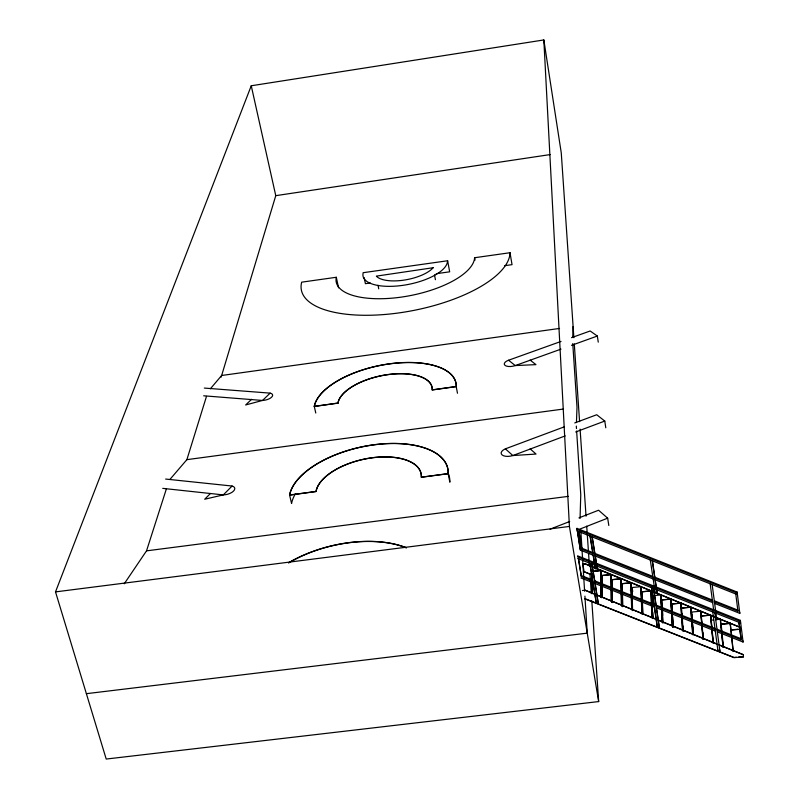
<?xml version="1.0" encoding="UTF-8"?>
<svg xmlns="http://www.w3.org/2000/svg" width="799" height="799" viewBox="0 0 799 799"><rect width="100%" height="100%" fill="white"/><g stroke="black" fill="none" stroke-linecap="round" stroke-linejoin="round"><path stroke-width="1.2" d="M600.928 596.843L601.058 570.446L592.988 571.255M601.248 597.622L601.248 585.667M601.248 583.28L600.938 570.576L591.989 571.475M589.772 563.225L596.264 602.965L598.141 602.786L595.195 583.56M596.264 602.965L593.118 582.631M591.659 592.868L591.749 582.121M591.769 579.734L591.819 573.762M591.819 592.968L591.909 582.221M591.929 579.834L591.979 573.862M592.159 593.737L592.109 581.792M592.269 579.395L592.159 574.621M592.958 581.632L592.948 582.701L580.973 577.967M592.209 575.14L584.109 571.724L592.209 574.93M655.969 619.305L584.768 590.081L655.959 619.085M585.128 563.934L582.821 564.164L585.128 563.934L740.134 627.325L585.138 563.734M581.382 575.57L592.698 580.044L592.688 581.113L581.362 576.628L578.606 558.861M581.832 548.224L592.888 552.608L592.878 553.627L581.812 549.233L579.125 531.794M593.128 555.185L580.374 550.121L577.417 531.135M580.374 550.121L576.958 528.359L737.127 592.059L739.804 613.372L714.656 603.395L714.556 602.346M572.723 337.498L573.103 326.551M576.449 422.561L576.998 407.22L572.763 343.59M447.63 260.754L447.31 262.661A42.976 16.829 -11.1 0 1 402.756 285.363A42.976 16.829 -11.1 0 1 362.926 274.586L363.146 272.699L447.63 260.754L449.677 271.82L436.244 273.707M221.163 377.098L275.765 195.665L251.246 85.773L543.829 39.95L561.268 152.919L573.872 337.727M169.927 479.43L186.876 459.655L206.492 396.384M124.274 583.759L146.527 550.851L166.332 489.048M591.799 600.798L598.671 701.572L106.207 759.05L55.511 591.889L251.246 85.773M210.387 388.763L221.643 375.49L559.54 328.439M162.736 488.369L223.301 494.901A8.759 4.145 -14.8 0 0 233.528 491.085A8.759 4.145 -14.8 0 0 232.09 486.032L223.301 494.901L204.694 499.235L210.327 493.612M203.665 395.795L262.531 400.449A7.79 3.396 -13.5 0 0 271.6 397.193A7.79 3.396 -13.5 0 0 270.142 393.128L262.531 400.449L245.653 404.963L251.615 399.28M580.054 529.008L607.659 518.171L608.818 525.502M550.072 529.158L569.707 521.497M578.945 517.892L598.581 510.221L607.659 518.171M565.213 435.904L512.858 455.55A8.699 4.235 -9.9 0 1 502.002 454.861A8.699 4.235 -9.9 0 1 505.377 448.848L564.344 426.826M575.679 431.979L604.773 421.063L605.802 427.795M574.741 422.941L596.713 414.741L604.773 421.063M560.988 349.133L515.255 365.572A7.74 3.446 -9.8 0 1 505.028 365.373A7.74 3.446 -9.8 0 1 508.573 360.229L561.028 341.423M571.535 345.328L597.332 336.049L598.261 342.152M571.525 337.667L590.171 330.986L597.332 336.049M275.765 195.665L550.201 154.577M510.012 252.724L474.616 257.727A70.422 27.595 -11.1 0 1 401.308 297.108A70.422 27.595 -11.1 0 1 336.309 277.273L301.682 282.167A106.147 41.618 -11.1 0 0 399.5 312.828A106.147 41.618 -11.1 0 0 510.012 252.724L512.039 264.649L504.738 265.677M370.297 282.986L365.413 283.675L364.154 277.573M315.775 413.023L314.277 406.361L337.967 403.046A48 21.613 -11.8 0 1 387.555 374.601A48 21.613 -11.8 0 1 432.189 389.862L456.199 386.506L457.477 393.248M337.987 403.145L314.297 406.461A72.319 32.569 -11.8 0 1 388.943 363.984A72.319 32.569 -11.8 0 1 456.219 386.606L432.209 389.972A48 21.613 -11.8 0 0 387.575 374.701A48 21.613 -11.8 0 0 337.987 403.145L337.967 403.046M186.876 459.655L563.415 409.048M295.4 493.822A80.789 39.88 -12.5 0 0 291.575 503.49L289.568 495.01L316.014 491.445A53.733 26.287 -12.5 0 1 371.845 457.767A53.733 26.287 -12.5 0 1 421.313 477.223L448.189 473.717L449.847 482.197A80.789 39.88 -12.5 0 0 447.8 472.419M448.169 473.597L421.313 477.223A53.733 26.297 -12.5 0 0 371.865 457.877A53.733 26.297 -12.5 0 0 316.044 491.555L289.598 495.13A80.959 39.64 -12.5 0 1 373.602 444.903A80.959 39.64 -12.5 0 1 448.189 473.717A80.959 39.63 -12.5 0 0 373.582 444.793A80.959 39.63 -12.5 0 0 289.568 495.01M146.527 550.851L568.389 496.359M55.511 591.889L569.417 526.441L543.829 39.95M86.382 693.682L587.235 633.148L584.918 596.144M601.248 572.513L601.058 570.446M611.505 587.395L611.085 574.551L601.867 575.47L601.877 597.023M611.365 587.405L611.405 576.598M611.964 588.044L611.884 579.635L621.113 578.716L621.612 591.59M612.124 588.144L612.044 579.734L620.993 578.846L621.432 605.272M612.404 587.684L612.044 579.734M632.059 610.106L631.11 582.741L621.882 583.65L622.031 592.079M631.28 584.798L630.98 582.87L622.041 583.759L622.181 592.189M582.411 590.531L584.768 590.291M632.428 610.496L631.839 587.545L641.068 586.636L641.747 599.56M632.409 599.26L631.999 587.645L632.588 610.596M641.607 599.57L641.377 588.673M652.304 618.356L650.935 590.851L641.707 591.759L642.446 613.562M651.984 603.115L651.674 595.834L660.903 594.925L662.481 622.501M652.853 618.536L651.674 595.834M661.202 596.963L660.783 595.055L661.392 607.2M671.799 612.004L670.87 599L661.632 599.899L662.731 621.822M671.16 601.028L670.741 599.13L661.792 599.999L662.95 623.15M672.009 611.295L671.579 603.964L680.818 603.065L681.108 605.093L680.698 603.195L671.739 604.064L672.229 612.104M672.368 612.094L671.579 603.964M690.895 609.168L690.755 607.13L681.517 608.029L683.215 631.4M681.677 608.129L690.636 607.26L692.623 634.216M701.772 623.05L700.683 611.195L691.445 612.084L693.083 634.196M691.724 614.101L692.134 617.777M700.963 613.213L700.563 611.325M713.167 642.975L710.581 615.06L701.332 615.949L703.25 639.35M701.492 616.049L710.451 615.19L710.85 617.078M711.11 620.124L713.507 620.014M715.734 619.684L720.358 619.235L723.155 647.22M653.972 603.814L651.425 586.606L657.307 627.035L659.195 626.855L656.488 607.789L715.305 631.06M730.516 625.297L730.256 623.29L721.008 624.169L721.267 626.176L721.157 624.269L730.126 623.41L731.554 635.215M731.115 629.882L738.046 629.232M731.135 630.101L740.373 629.222M712.758 611.954L717.961 650.945L719.849 650.766L719.749 649.657M584.878 598.651L734.011 657.447L736.378 657.227M738.735 657.008L743.489 656.798L734.041 657.667L584.878 598.87M204.324 388.074L270.142 393.128M165.633 479.06L232.09 486.032M577.727 558.461L740.673 623.02M630.411 590.042L632.728 590.96M630.411 590.251L632.728 591.17M741.043 638.701L717.033 629.203L717.132 630.301L741.172 639.809L738.975 622.401L741.172 639.809M595.005 583.51L654.331 606.96L654.281 605.872M717.342 631.859L743.08 642.036L742.95 640.928M576.938 529.357L737.247 593.108L737.127 592.059M737.437 594.656L577.198 530.936L576.958 528.359M737.936 611.175L714.446 601.857L714.356 600.808L737.817 610.116L737.936 611.175L735.639 592.938L735.759 593.987M595.145 555.984L653.093 578.975L653.043 577.937M655.09 579.764L712.668 602.606L712.568 601.557M577.547 555.824L740.353 620.354L743.08 642.036M577.527 556.873L740.473 621.452L740.353 620.354M658.256 620.024L716.813 643.884M719.11 644.823L743.22 654.651L743.489 656.798M658.266 620.244L716.833 644.114M719.13 645.043L743.22 654.651M530.117 360.079L535.939 364.634L515.255 365.572L508.573 360.229M530.136 448.878L536.059 454.052L512.858 455.55L505.377 448.848M336.309 277.273L338.556 287.83M378.027 285.283L378.746 288.848M434.506 274.896L435.415 279.68M474.616 257.727L475.045 260.104M569.417 526.441L598.671 701.572M582.831 563.964L584.109 571.934M578.386 558.721L581.362 576.628M590.171 564.583L592.528 579.025M578.905 531.615L581.812 549.233M592.249 537.068L596.623 564.094M597.023 566.551L597.412 569.008M592.049 536.838L597.612 571.255M590.231 536.249L593.008 553.347M593.397 555.784L594.586 563.115M594.985 565.552L595.385 567.999M590.022 536.039L595.375 569.018M592.039 564.204L594.806 581.143M591.839 564.044L598.141 602.786M611.884 579.635L612.214 581.682M611.265 576.618L610.965 574.681L602.017 575.57L602.037 597.133M631.839 587.545L632.159 589.582M641.237 588.693L640.948 586.766L641.837 613.332M654.341 606.271L657.307 627.035M651.095 592.898L650.815 590.98L641.857 591.859L642.716 614.411M652.433 560.988L657.267 593.857M652.294 560.798L657.138 593.677M650.286 559.999L655.25 592.848M653.652 588.613L656.129 605.392M653.522 588.483L659.195 626.855M671.739 604.064L672.009 605.982M714.805 612.763L719.849 650.766M710.171 583.809L713.677 610.186M712.159 584.598L716.803 619.595M739.684 612.314L739.804 613.372M731.814 637.702L733.252 651.335M730.256 623.29L733.112 651.345M721.157 624.269L723.335 646.561M720.358 619.235L723.015 647.23M717.862 649.837L717.961 650.945M711.27 620.224L713.267 642.456M710.581 615.06L713.028 642.985M702.96 632.748L703.27 636.443M701.971 625.517L703.08 639.04M700.683 611.195L702.94 639.05M692.593 623.929L692.963 628.853M691.594 612.184L693.242 634.296M690.755 607.13L692.943 634.915M574.291 343.94L579.585 421.652M580.094 429.113L586.037 516.204M586.716 526.151L588.434 551.4M588.573 553.527L589.442 566.291M589.932 573.432L591.31 593.597M682.186 613.722L682.596 619.844M683.005 625.977L683.245 629.662M680.818 603.065L682.805 630.781M680.698 603.195L682.466 630.071M576.319 426.097L576.479 428.554M576.638 431.001L580.763 494.761L580.054 518.451M580.903 532.024L581.912 548.054M582.062 550.521L584.608 591.21M672.658 616.988L673.158 625.547M672.309 613.842L673.088 627.275M672.149 613.742L672.938 627.175M671.939 614.451L672.648 626.646M670.87 599L671.659 612.024M671.709 613.612L672.508 626.656M670.741 599.13L671.45 611.305M671.589 613.742L672.299 625.927M662.251 605.572L662.751 615.33M660.903 594.925L662.341 622.511M661.512 609.627L662.111 621.782M652.114 597.852L652.374 603.934M652.733 612.443L652.993 618.526M652.084 605.542L652.593 617.697M650.935 590.851L651.914 617.627M642.436 602.266L642.815 613.183M641.827 601.977L642.236 614.071M641.687 601.987L642.096 614.081M641.068 586.636L641.957 613.203M631.11 582.741L631.769 609.238M630.98 582.87L631.649 609.367M622.491 594.126L622.701 606.181M622.351 594.136L622.561 606.191M622.231 594.596L622.441 606.641M622.071 594.496L622.281 606.541M621.512 594.007L621.862 606.022M621.113 578.716L621.552 605.143M612.294 590.101L612.394 600.918M612.144 590.551L612.254 602.556M611.984 590.441L612.094 602.456M611.525 589.792L611.625 601.777M611.385 589.802L611.485 601.787M611.085 574.551L611.185 601.028M601.387 572.503L601.387 597.602M288.649 562.736A91.446 48.989 -13.7 0 1 406.282 547.705M288.679 562.866A91.446 48.999 -13.7 0 1 406.311 547.834M314.277 406.361A72.319 32.569 -11.8 0 1 388.923 363.885A72.319 32.569 -11.8 0 1 456.199 386.506M594.796 580.873L594.746 581.922L654.091 605.382L654.051 604.304L594.796 580.873M594.935 553.417L594.885 554.426L652.863 577.427L652.813 576.389L594.935 553.417M433.148 267.715L432.748 268.174A30.692 12.015 -11.1 0 1 403.415 280.199A30.692 12.015 -11.1 0 1 376.369 276.134L433.148 267.715M714.995 628.404L656.089 605.113L656.139 606.191L715.105 629.502L714.995 628.404M712.368 600.019L654.81 577.188L654.86 578.216L712.468 601.068L712.368 600.019"/></g></svg>
